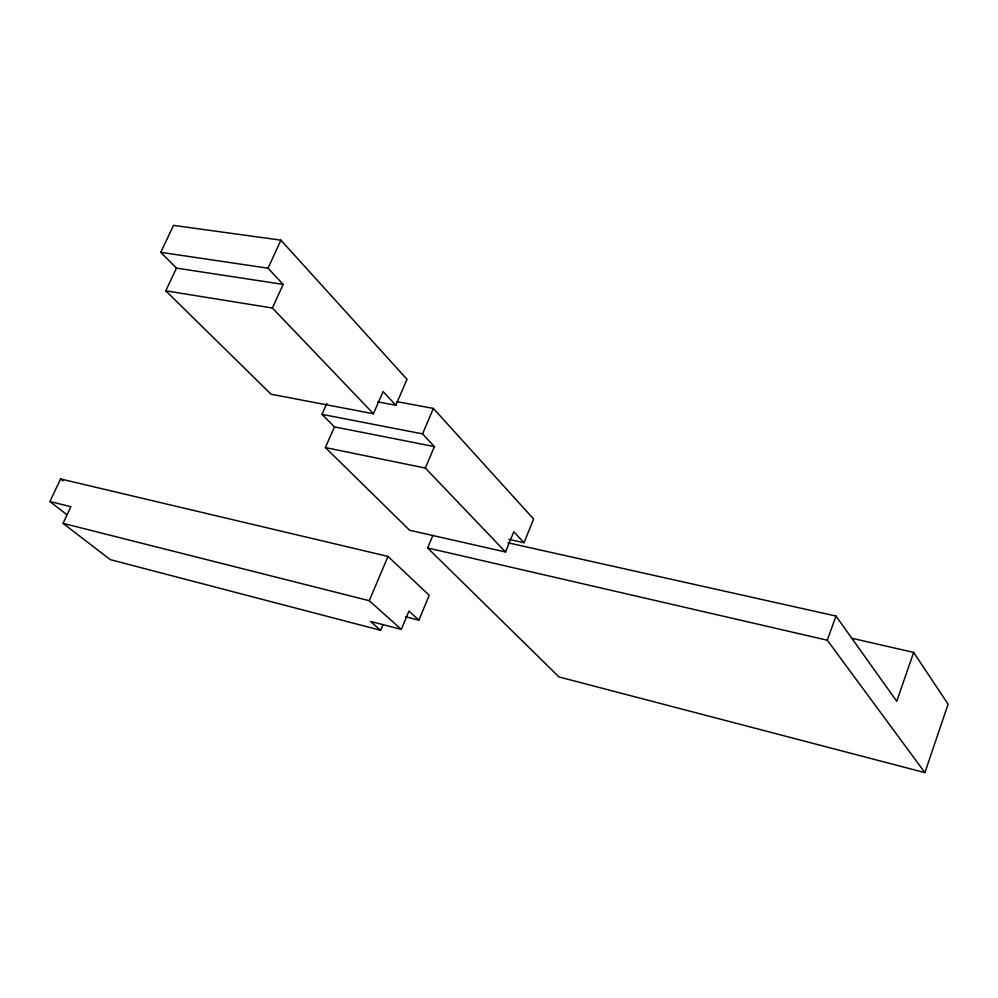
<?xml version="1.0" encoding="UTF-8"?>
<svg xmlns="http://www.w3.org/2000/svg" width="998" height="998" viewBox="0 0 998 998"><rect width="100%" height="100%" fill="white"/><g stroke="black" fill="none" stroke-linecap="round" stroke-linejoin="round"><path stroke-width="1.5" d="M432.945 535.29L427.643 547.964L559.005 676.956L924.897 772.627L948.1 704.189L913.657 652.405L851.394 638.159M913.657 652.405L896.74 701.27L835.962 616.053L507.87 542.775M924.897 772.627L827.305 640.217L835.962 616.053M508.893 539.344L524.025 542.712L533.618 519.035L433.369 408.419L396.817 401.645M326.82 403.429L322.005 414.357L334.455 426.87L325.385 447.566L409.617 530.262L505.537 551.981L513.783 531.734L524.025 542.712M405.724 616.801L418.886 620.157L429.202 595.295L387.997 556.422L60.579 478.953L49.9 501.532L66.816 514.669M382.958 624.785L380.625 630.312L370.483 621.392L401.321 629.401L408.968 611.088L418.886 620.157M401.321 629.401L369.26 600.709L387.997 556.422M505.537 551.981L425.348 468.062L434.417 446.617L422.541 433.881L322.005 414.357M422.541 433.881L433.369 408.419M395.832 405.238L407.009 379.315L280.887 240.156L173.54 225.373L160.753 252.332L176.459 268.113L283.145 284.393L272.404 308.02L373.439 413.746L383.07 391.54L395.832 405.238L377.606 401.832M283.145 284.393L268.05 268.2L280.887 240.156M380.625 630.312L110.254 559.629L63.074 523.351L70.895 506.697L49.9 501.532M373.439 413.746L271.057 394.222L165.755 290.83L176.459 268.113M160.753 252.332L268.05 268.2M165.755 290.83L272.404 308.02M334.455 426.87L434.417 446.617M325.385 447.566L425.348 468.062M427.643 547.964L827.305 640.217M63.074 523.351L369.26 600.709M60.579 478.953L62.974 480.861"/></g></svg>
